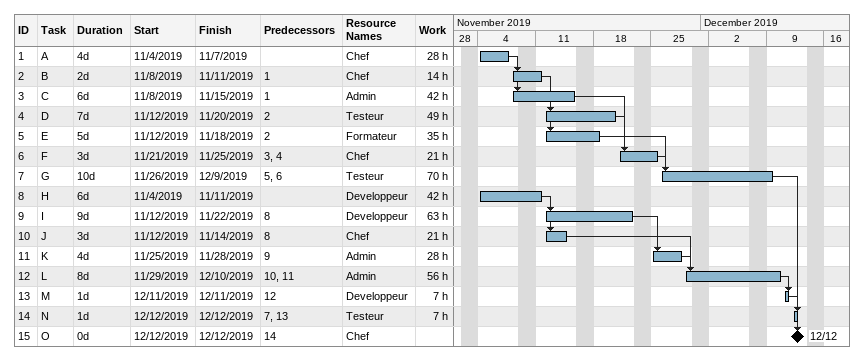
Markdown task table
| ID | Task | Duration | Start | Finish | Predecessors | Resources | Work (h) |
|---|---|---|---|---|---|---|---|
| 1 | A | 4d | 2019-11-04 | 2019-11-07 |  | Chef | 28 |
| 2 | B | 2d | 2019-11-08 | 2019-11-11 | 1 | Chef | 14 |
| 3 | C | 6d | 2019-11-08 | 2019-11-15 | 1 | Admin | 42 |
| 4 | D | 7d | 2019-11-12 | 2019-11-20 | 2 | Testeur | 49 |
| 5 | E | 5d | 2019-11-12 | 2019-11-18 | 2 | Formateur | 35 |
| 6 | F | 3d | 2019-11-21 | 2019-11-25 | 3, 4 | Chef | 21 |
| 7 | G | 10d | 2019-11-26 | 2019-12-09 | 5, 6 | Testeur | 70 |
| 8 | H | 6d | 2019-11-04 | 2019-11-11 |  | Developpeur | 42 |
| 9 | I | 9d | 2019-11-12 | 2019-11-22 | 8 | Developpeur | 63 |
| 10 | J | 3d | 2019-11-12 | 2019-11-14 | 8 | Chef | 21 |
| 11 | K | 4d | 2019-11-25 | 2019-11-28 | 9 | Admin | 28 |
| 12 | L | 8d | 2019-11-29 | 2019-12-10 | 10, 11 | Admin | 56 |
| 13 | M | 1d | 2019-12-11 | 2019-12-11 | 12 | Developpeur | 7 |
| 14 | N | 1d | 2019-12-12 | 2019-12-12 | 7, 13 | Testeur | 7 |
| 15 | O | 0d | 2019-12-12 | 2019-12-12 | 14 | Chef |  |
